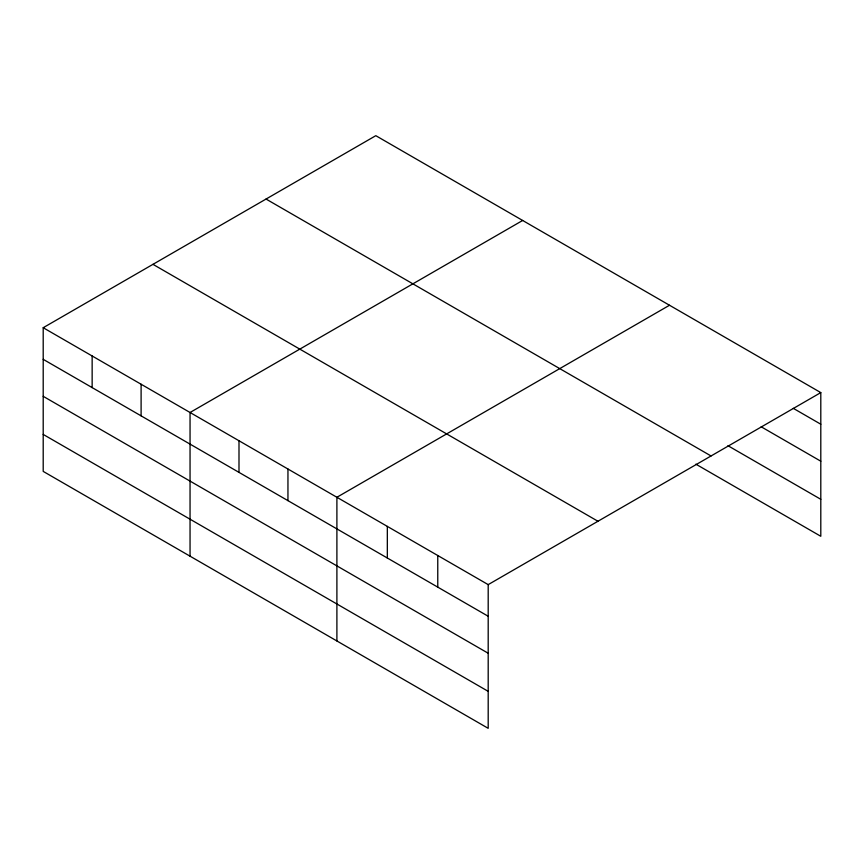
<?xml version="1.0" encoding="UTF-8"?>
<svg xmlns="http://www.w3.org/2000/svg" width="864" height="864" viewBox="0 0 864 864"><rect width="100%" height="100%" fill="white"/><g stroke="black" fill="none" stroke-linecap="round" stroke-linejoin="round"><path stroke-width="1.3" d="M488.192 653.238L488.192 584.626L43.2 327.715L43.2 471.398L488.192 728.32L488.192 653.238L43.2 396.317M43.2 327.715L375.808 135.68L820.8 392.602L820.8 536.285L695.866 464.162M522.655 220.46L190.048 412.495L190.048 556.178M669.503 305.251L336.895 497.275L336.895 640.969M488.192 584.626L820.8 392.602M793.292 408.337L820.8 424.224M761.195 426.794L820.8 461.203M727.963 445.705L820.8 499.306M266.047 199.055L711.04 455.965M152.96 264.341L597.953 521.262M43.2 359.338L488.192 616.248M43.2 434.419L488.192 691.34M437.767 555.509L437.767 587.131M387.331 526.392L387.331 558.014M287.95 469.012L287.95 500.634M238.993 440.759L238.993 472.381M141.102 384.232L141.102 415.854M92.146 355.968L92.146 387.601"/></g></svg>
